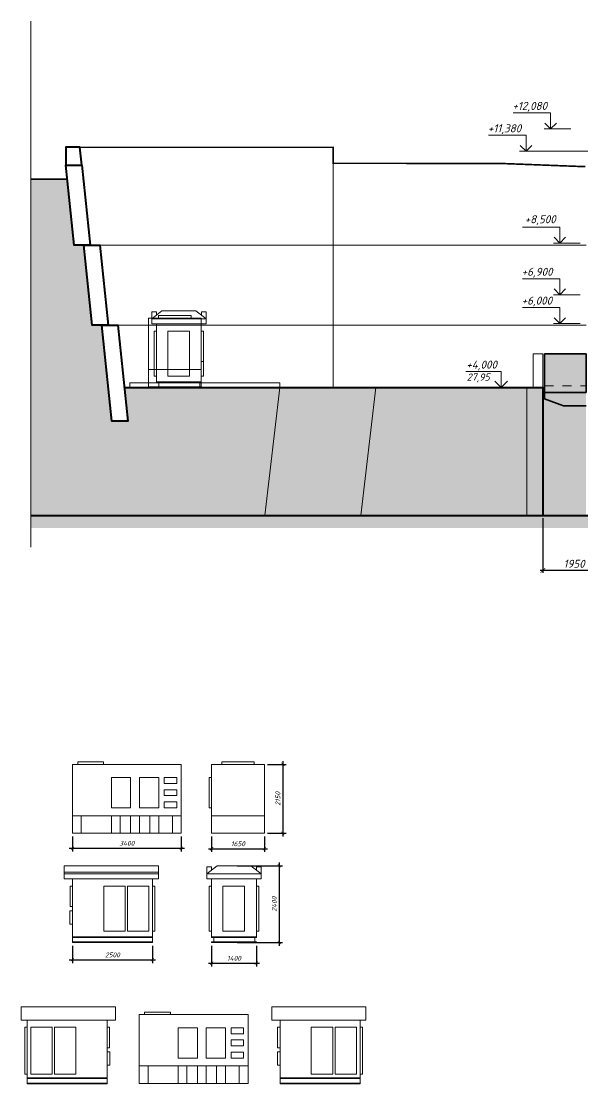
# Model space of a CAD drawing. Header units: millimetres. Extents: x -6419137 to 687965, y -598396 to 179722.
# Drawn here: x 240987 to 258525, y 124026 to 157211 of the extents above; entities that cross this region are included whole.
import ezdxf

# ---------------------------------------------------------------- set-up
doc = ezdxf.new("R2010")
doc.units = ezdxf.units.MM
doc.header["$MEASUREMENT"] = 0
doc.linetypes.add('Штриховая', pattern=[5644.444466, 2822.222233, -2822.222233])
for name, color, linetype, lineweight in [('Вентиляция', 20, 'Continuous', 5), ('подп стены Инжзащита_Ном._пера__99', 7, 'Continuous', 40), ('размеры_Ном._пера__96', 7, 'Continuous', 5), ('стены наруж_Ном._пера__95', 251, 'Continuous', 13), ('чертеж_Ном._пера__91', 250, 'Continuous', 5), ('чертеж_Ном._пера__95', 251, 'Continuous', 13), ('чертеж_Ном._пера__96', 7, 'Continuous', 13), ('чертеж_Ном._пера__98', 7, 'Continuous', 35), ('Штриховка', 7, 'Continuous', 5)]:
    doc.layers.add(name, color=color, linetype=linetype, lineweight=lineweight)
doc.layers.add('стены наруж', color=7, linetype='Continuous')
doc.styles.get("Standard").update_dxf_attribs({"font": 'isocpeui.ttf'})
doc.dimstyles.get("Standard").update_dxf_attribs({"dimtxt": 150, "dimasz": 100, "dimexe": 100, "dimexo": 100, "dimgap": 80, "dimtad": 1, "dimtoh": 1, "dimdec": 0, "dimzin": 0, "dimdsep": 46, "dimtxsty": 'Standard', "dimblk": 'ARCHTICK', "dimblk2": 'ARCHTICK', "dimcen": 0.09, "dimdle": 100, "dimadec": 0, "dimazin": 0, "dimtfac": 1, "dimtdec": 0, "dimtofl": 0, "dimtmove": 0, "dimatfit": 3, "dimfxl": 1, "dimtolj": 1, "dimtzin": 0, "dimarcsym": 0})
doc.dimstyles.new('STEP', dxfattribs={"dimtxt": 200, "dimasz": 150, "dimexe": 80, "dimexo": 80, "dimgap": 80, "dimtad": 1, "dimdec": 0, "dimzin": 0, "dimdsep": 46, "dimtxsty": 'Standard', "dimblk": 'ARCHTICK', "dimcen": 150, "dimdle": 80, "dimadec": 0, "dimazin": 0, "dimtfac": 1, "dimtdec": 0, "dimtofl": 0, "dimtmove": 1, "dimatfit": 3, "dimfxl": 1, "dimtolj": 1, "dimtzin": 0, "dimarcsym": 0})

# ---------------------------------------------------------------- blocks, each defined once
blk = doc.blocks.new('_ArchTick')
at = {"color": 0, "linetype": 'ByBlock', "const_width": 0.15}
blk.add_lwpolyline([(-0.5, -0.5), (0.5, 0.5)], dxfattribs=at)
blk = doc.blocks.new('*D27')
at = {"layer": 'Defpoints', "color": 0, "transparency": 16777216}
for p in [(257279, 141770), (259229, 140776), (257279, 140061)]:
    blk.add_point(p, dxfattribs=at)
at = {"layer": 'размеры_Ном._пера__96', "color": 0, "lineweight": -2, "transparency": 16777216}
for p, q in [((257279, 141690), (257279, 139981)), ((259229, 140696), (259229, 139981)), ((259309, 140061), (257199, 140061))]:
    blk.add_line(p, q, dxfattribs=at)
at = {"layer": 'размеры_Ном._пера__96', "color": 0, "lineweight": -2, "transparency": 16777216, "xscale": 150, "yscale": 150, "zscale": 150, "rotation": 180}
blk.add_blockref('_ArchTick', (257279, 140061), dxfattribs=at)
at = {"layer": 'размеры_Ном._пера__96', "color": 0, "lineweight": -2, "transparency": 16777216, "xscale": 150, "yscale": 150, "zscale": 150}
blk.add_blockref('_ArchTick', (259229, 140061), dxfattribs=at)
at = {"layer": 'размеры_Ном._пера__96', "color": 0, "transparency": 16777216, "insert": (258254, 140266), "char_height": 250, "attachment_point": 5}
blk.add_mtext('\\A1;1950', dxfattribs=at)
blk = doc.blocks.new('A$C75D0169E')
at = {"layer": 'чертеж_Ном._пера__96', "linetype": 'Continuous'}
for p, q in [((-218, 478), (-1315, 478)), ((-218, -22), (-218, 478)), ((414, -22), (-418, -22))]:
    blk.add_line(p, q, dxfattribs=at)
at = {"layer": 'чертеж_Ном._пера__98', "linetype": 'Continuous'}
for q in [(-418, 178), (-18, 178)]:
    blk.add_line((-218, -22), q, dxfattribs=at)
blk = doc.blocks.new('A$C40B03653')
at = {"layer": 'чертеж_Ном._пера__91', "linetype": 'Continuous', "lineweight": 15}
for p, q in [((66, -133), (66, 367)), ((66, 367), (1236, 367)), ((-566, -133), (266, -133))]:
    blk.add_line(p, q, dxfattribs=at)
at = {"layer": 'чертеж_Ном._пера__98', "linetype": 'Continuous'}
for q in [(-114, 47), (246, 47)]:
    blk.add_line((66, -133), q, dxfattribs=at)
blk = doc.blocks.new('A$C5BFF7DAC')
at = {"layer": 'Вентиляция', "color": 8, "true_color": 0x73738c}
for points in [[(-2116, 1514), (-2116, -636), (1284, -636), (1284, 1514)], [(-1950, 1593), (-1141, 1593), (-1141, 1514), (-1950, 1514)], [(-898, 156), (-298, 156), (-298, 1102), (-898, 1102)], [(-22, 156), (578, 156), (578, 1102), (-22, 1102)], [(754, 1102), (1145, 1102), (1145, 916), (754, 916)], [(754, 722), (1145, 722), (1145, 536), (754, 536)], [(754, 156), (1145, 156), (1145, 342), (754, 342)], [(-2116, -91), (1284, -91), (1284, -636), (-2116, -636)], [(-2116, -91), (-1840, -91), (-1840, -636), (-2116, -636)], [(-899, -91), (-623, -91), (-623, -636), (-899, -636)], [(-298, -91), (-22, -91), (-22, -636), (-298, -636)], [(304, -91), (579, -91), (579, -636), (304, -636)], [(1008, -91), (1284, -91), (1284, -636), (1008, -636)]]:
    blk.add_lwpolyline(points, close=True, dxfattribs=at)
blk = doc.blocks.new('A$C13BA161D')
at = {"layer": 'Вентиляция'}
for points in [[(-2340, 1729), (604, 1729), (604, 1320), (-2340, 1320)], [(-2080, 1092), (-2155, 1092), (-2155, 452), (-2080, 452)], [(-1103, 1092), (-432, 1092), (-432, -367), (-1103, -367)], [(-363, 1092), (308, 1092), (308, -367), (-363, -367)], [(420, 1092), (491, 1092), (491, -367), (420, -367)], [(-2080, 324), (-2161, 324), (-2161, -91), (-2080, -91)], [(-2080, -488), (420, -488), (420, -671), (-2080, -671)], [(-2080, -511), (420, -511), (420, -648), (-2080, -648)]]:
    blk.add_lwpolyline(points, close=True, dxfattribs=at)
blk.add_lwpolyline([(-2080, -671), (-2080, 1320), (420, 1320), (420, -671), (-2080, -671)], dxfattribs=at)
blk = doc.blocks.new('*D75')
at = {"layer": 'Defpoints', "color": 0, "transparency": 16777216}
for p in [(247632, 130835), (247632, 128435), (249047, 128435)]:
    blk.add_point(p, dxfattribs=at)
at = {"layer": 'Вентиляция', "color": 0, "lineweight": -2, "transparency": 16777216}
for p, q in [((247732, 130835), (249147, 130835)), ((249047, 130935), (249047, 128335)), ((247732, 128435), (249147, 128435))]:
    blk.add_line(p, q, dxfattribs=at)
at = {"layer": 'Вентиляция', "color": 0, "lineweight": -2, "transparency": 16777216, "xscale": 100, "yscale": 100, "zscale": 100}
for p, rotation in [((249047, 130835), 90), ((249047, 128435), 270)]:
    blk.add_blockref('_ArchTick', p, dxfattribs=dict(at, rotation=rotation))
at = {"layer": 'Вентиляция', "color": 0, "transparency": 16777216, "insert": (248892, 129635), "char_height": 150, "attachment_point": 5, "rotation": 90}
blk.add_mtext('\\A1;2400', dxfattribs=at)
blk = doc.blocks.new('*D76')
at = {"layer": 'Defpoints', "color": 0, "transparency": 16777216}
for p in [(246932, 128435), (248332, 128435), (248332, 127790)]:
    blk.add_point(p, dxfattribs=at)
at = {"layer": 'Вентиляция', "color": 0, "lineweight": -2, "transparency": 16777216}
for p, q in [((246932, 128335), (246932, 127690)), ((248332, 128335), (248332, 127690)), ((246832, 127790), (248432, 127790))]:
    blk.add_line(p, q, dxfattribs=at)
at = {"layer": 'Вентиляция', "color": 0, "lineweight": -2, "transparency": 16777216, "xscale": 100, "yscale": 100, "zscale": 100, "rotation": 180}
blk.add_blockref('_ArchTick', (246932, 127790), dxfattribs=at)
at = {"layer": 'Вентиляция', "color": 0, "lineweight": -2, "transparency": 16777216, "xscale": 100, "yscale": 100, "zscale": 100}
blk.add_blockref('_ArchTick', (248332, 127790), dxfattribs=at)
at = {"layer": 'Вентиляция', "color": 0, "transparency": 16777216, "insert": (247632, 127945), "char_height": 150, "attachment_point": 5}
blk.add_mtext('\\A1;1400', dxfattribs=at)
blk = doc.blocks.new('*D77')
at = {"layer": 'Defpoints', "color": 0, "transparency": 16777216}
for p in [(242585, 128435), (245085, 128435), (245085, 127896)]:
    blk.add_point(p, dxfattribs=at)
at = {"layer": 'Вентиляция', "color": 0, "lineweight": -2, "transparency": 16777216}
for p, q in [((242585, 128335), (242585, 127796)), ((245085, 128335), (245085, 127796)), ((242485, 127896), (245185, 127896))]:
    blk.add_line(p, q, dxfattribs=at)
at = {"layer": 'Вентиляция', "color": 0, "lineweight": -2, "transparency": 16777216, "xscale": 100, "yscale": 100, "zscale": 100, "rotation": 180}
blk.add_blockref('_ArchTick', (242585, 127896), dxfattribs=at)
at = {"layer": 'Вентиляция', "color": 0, "lineweight": -2, "transparency": 16777216, "xscale": 100, "yscale": 100, "zscale": 100}
blk.add_blockref('_ArchTick', (245085, 127896), dxfattribs=at)
at = {"layer": 'Вентиляция', "color": 0, "transparency": 16777216, "insert": (243835, 128051), "char_height": 150, "attachment_point": 5}
blk.add_mtext('\\A1;2500', dxfattribs=at)
blk = doc.blocks.new('*D78')
at = {"layer": 'Defpoints', "color": 0, "transparency": 16777216}
for p in [(248582, 134002), (248582, 131852), (249157, 131852)]:
    blk.add_point(p, dxfattribs=at)
at = {"layer": 'Вентиляция', "color": 0, "lineweight": -2, "transparency": 16777216}
for p, q in [((249157, 134102), (249157, 131752)), ((248682, 134002), (249257, 134002)), ((248682, 131852), (249257, 131852))]:
    blk.add_line(p, q, dxfattribs=at)
at = {"layer": 'Вентиляция', "color": 0, "lineweight": -2, "transparency": 16777216, "xscale": 100, "yscale": 100, "zscale": 100}
for p, rotation in [((249157, 134002), 90), ((249157, 131852), 270)]:
    blk.add_blockref('_ArchTick', p, dxfattribs=dict(at, rotation=rotation))
at = {"layer": 'Вентиляция', "color": 0, "transparency": 16777216, "insert": (249002, 132927), "char_height": 150, "attachment_point": 5, "rotation": 90}
blk.add_mtext('\\A1;2150', dxfattribs=at)
blk = doc.blocks.new('*D79')
at = {"layer": 'Defpoints', "color": 0, "transparency": 16777216}
for p in [(246932, 131852), (248582, 131852), (248582, 131366)]:
    blk.add_point(p, dxfattribs=at)
at = {"layer": 'Вентиляция', "color": 0, "lineweight": -2, "transparency": 16777216}
for p, q in [((246932, 131752), (246932, 131266)), ((248582, 131752), (248582, 131266)), ((246832, 131366), (248682, 131366))]:
    blk.add_line(p, q, dxfattribs=at)
at = {"layer": 'Вентиляция', "color": 0, "lineweight": -2, "transparency": 16777216, "xscale": 100, "yscale": 100, "zscale": 100, "rotation": 180}
blk.add_blockref('_ArchTick', (246932, 131366), dxfattribs=at)
at = {"layer": 'Вентиляция', "color": 0, "lineweight": -2, "transparency": 16777216, "xscale": 100, "yscale": 100, "zscale": 100}
blk.add_blockref('_ArchTick', (248582, 131366), dxfattribs=at)
at = {"layer": 'Вентиляция', "color": 0, "transparency": 16777216, "insert": (247757, 131521), "char_height": 150, "attachment_point": 5}
blk.add_mtext('\\A1;1650', dxfattribs=at)
blk = doc.blocks.new('*D80')
at = {"layer": 'Defpoints', "color": 0, "transparency": 16777216}
for p in [(242585, 131852), (245985, 131852), (245985, 131380)]:
    blk.add_point(p, dxfattribs=at)
at = {"layer": 'Вентиляция', "color": 0, "lineweight": -2, "transparency": 16777216}
for p, q in [((242585, 131752), (242585, 131280)), ((245985, 131752), (245985, 131280)), ((242485, 131380), (246085, 131380))]:
    blk.add_line(p, q, dxfattribs=at)
at = {"layer": 'Вентиляция', "color": 0, "lineweight": -2, "transparency": 16777216, "xscale": 100, "yscale": 100, "zscale": 100, "rotation": 180}
blk.add_blockref('_ArchTick', (242585, 131380), dxfattribs=at)
at = {"layer": 'Вентиляция', "color": 0, "lineweight": -2, "transparency": 16777216, "xscale": 100, "yscale": 100, "zscale": 100}
blk.add_blockref('_ArchTick', (245985, 131380), dxfattribs=at)
at = {"layer": 'Вентиляция', "color": 0, "transparency": 16777216, "insert": (244285, 131535), "char_height": 150, "attachment_point": 5}
blk.add_mtext('\\A1;3400', dxfattribs=at)
blk = doc.blocks.new('A$C0BD42468')
at = {"layer": 'Вентиляция'}
for points in [[(-1078, 561), (-760, 812), (299, 812), (617, 561)], [(-932, 676), (-932, 780), (-1078, 780), (-1078, 561), (-1078, 561)], [(471, 676), (471, 780), (617, 780), (617, 561), (617, 561)]]:
    blk.add_lwpolyline(points, dxfattribs=at)
for points in [[(-1078, 403), (617, 403), (617, 561), (-1078, 561)], [(-930, -1406), (470, -1406), (470, 403), (-930, 403)], [(-1002, 174), (-930, 174), (-930, -1235), (-1002, -1235)], [(-574, 174), (97, 174), (97, -1235), (-574, -1235)], [(470, 174), (541, 174), (541, -1235), (470, -1235)], [(-930, -1426), (470, -1426), (470, -1406), (-930, -1406)], [(-930, -1588), (470, -1588), (470, -1568), (-930, -1568)], [(419, -1406), (-855, -1406), (-855, -1588), (419, -1588)]]:
    blk.add_lwpolyline(points, close=True, dxfattribs=at)
blk = doc.blocks.new('A$C0C91226E')
at = {"layer": 'Вентиляция', "color": 8, "true_color": 0x73738c}
for points in [[(-718, -934), (932, -934), (932, 1216), (-718, 1216)], [(-402, 1295), (616, 1295), (616, 1216), (-402, 1216)], [(-791, 804), (-718, 804), (-718, -142), (-791, -142)], [(-718, -934), (932, -934), (932, -388), (-718, -388)]]:
    blk.add_lwpolyline(points, close=True, dxfattribs=at)

msp = doc.modelspace()

# ---------------------------------------------------------------- hatches: boundary and pattern name
at = {"layer": 'стены наруж'}
h = msp.add_hatch(color=256, dxfattribs=at)
h.dxf.hatch_style = 1
h.set_gradient(color1=(44, 89, 44), color2=(219, 228, 205), rotation=270, tint=1)
h.paths.add_polyline_path([(242940.2, 150219.8), (242640.2, 150219.8), (242424, 152276.7), (241287.3, 152276.7), (241287.3, 145766.3), (243708, 145768.9), (243503, 147719.8), (243203, 147719.8)])
h = msp.add_hatch(color=256, dxfattribs=at)
h.dxf.hatch_style = 1
h.set_gradient(color1=(179, 178, 168), color2=(248, 250, 245), rotation=270, tint=1, name='CURVED')
h.paths.add_polyline_path([(257328.6, 145419.8), (257928.6, 145198), (258628.6, 145198), (258628.6, 146819.8), (257328.6, 146819.8)])
h = msp.add_hatch(color=256, dxfattribs=at)
h.dxf.hatch_style = 1
h.set_gradient(color1=(44, 89, 44), color2=(219, 228, 205), rotation=270, tint=1)
h.paths.add_polyline_path([(252059.4, 145769.8), (251597, 141769.8), (257278.6, 141769.8), (257278.6, 145769.8)])
h.paths.add_polyline_path([(244207.9, 145769.8), (244318.3, 144719.8), (243818.3, 144719.8), (243707.9, 145769.8), (241287.3, 145769.8), (241287.3, 141769.8), (248597, 141769.8), (249059.4, 145769.8)])
h = msp.add_hatch(color=256, dxfattribs=at)
h.dxf.hatch_style = 1
h.set_gradient(color1=(214, 216, 225), color2=(248, 250, 245), rotation=270, tint=1, name='INVHEMISPHERICAL')
h.paths.add_polyline_path([(257278.6, 145619.8), (257278.6, 141769.8), (258628.6, 141769.8), (258628.6, 145619.8)])
at = {"layer": 'стены наруж_Ном._пера__95', "true_color": 0x33201a}
h = msp.add_hatch(color=19, dxfattribs=at)
h.dxf.hatch_style = 1
h.paths.add_polyline_path([(338586.2, 141769.8), (241287.3, 141769.8), (241287.3, 141382.3), (338586.2, 141382.3)])
at = {"layer": 'Штриховка'}
h = msp.add_hatch(color=34, dxfattribs=at)
h.dxf.hatch_style = 1
h.set_gradient(color1=(214, 216, 225), color2=(132, 107, 92), rotation=90, tint=1)
h.paths.add_polyline_path([(249061.8, 145769.8), (248597, 141769.8), (251597, 141769.8), (252059.4, 145769.8)])

# ---------------------------------------------------------------- linework, layer by layer
at = {"color": 0}
msp.add_line((243140.2, 150219.8), (243440.2, 150219.8), dxfattribs=at)
at = {"layer": 'Вентиляция', "color": 8, "true_color": 0x73738c}
for points in [[(242751, 134081.4), (243560.4, 134081.4), (243560.4, 134002.3), (242751, 134002.3)], [(247248.3, 134081.4), (248265.9, 134081.4), (248265.9, 134002.3), (247248.3, 134002.3)], [(242585.4, 134002.3), (242585.4, 131852.3), (245985.4, 131852.3), (245985.4, 134002.3)], [(246932.1, 131852.3), (248582.1, 131852.3), (248582.1, 134002.3), (246932.1, 134002.3)], [(243803.3, 132644.4), (244403.5, 132644.4), (244403.5, 133590.3), (243803.3, 133590.3)], [(244679.2, 132644.4), (245279.5, 132644.4), (245279.5, 133590.3), (244679.2, 133590.3)], [(245455, 133590.3), (245846.4, 133590.3), (245846.4, 133404.2), (245455, 133404.2)], [(246858.9, 133590.3), (246932.1, 133590.3), (246932.1, 132644.4), (246858.9, 132644.4)], [(245455, 133210.4), (245846.4, 133210.4), (245846.4, 133024.3), (245455, 133024.3)], [(245455, 132644.4), (245846.4, 132644.4), (245846.4, 132830.5), (245455, 132830.5)], [(242585.4, 132397.6), (245985.4, 132397.6), (245985.4, 131852.3), (242585.4, 131852.3)], [(242585.4, 132397.6), (242861.1, 132397.6), (242861.1, 131852.3), (242585.4, 131852.3)], [(243802, 132397.6), (244077.8, 132397.6), (244077.8, 131852.3), (243802, 131852.3)], [(244403.5, 132397.6), (244679.2, 132397.6), (244679.2, 131852.3), (244403.5, 131852.3)], [(245004.9, 132397.6), (245280.6, 132397.6), (245280.6, 131852.3), (245004.9, 131852.3)], [(245709.6, 132397.6), (245985.4, 132397.6), (245985.4, 131852.3), (245709.6, 131852.3)], [(246932.1, 131852.3), (248582.1, 131852.3), (248582.1, 132397.6), (246932.1, 132397.6)]]:
    msp.add_lwpolyline(points, close=True, dxfattribs=at)
at = {"layer": 'Вентиляция'}
for points in [[(242325.5, 130834.9), (245268.7, 130834.9), (245268.7, 130425.8), (242325.5, 130425.8)], [(242325.5, 130630.3), (245268.7, 130630.3), (245268.7, 130584.2), (242325.5, 130584.2)], [(246784.8, 130425.8), (248479.4, 130425.8), (248479.4, 130584.2), (246784.8, 130584.2)], [(246932.1, 128617.1), (248332.1, 128617.1), (248332.1, 130425.8), (246932.1, 130425.8)], [(242585.4, 130197.5), (242510.3, 130197.5), (242510.3, 129557.8), (242585.4, 129557.8)], [(243562.4, 130197.5), (244233.5, 130197.5), (244233.5, 128788.2), (243562.4, 128788.2)], [(244301.8, 130197.5), (244972.9, 130197.5), (244972.9, 128788.2), (244301.8, 128788.2)], [(245085.4, 130197.5), (245156.5, 130197.5), (245156.5, 128788.2), (245085.4, 128788.2)], [(246861, 130197.5), (246932.1, 130197.5), (246932.1, 128788.2), (246861, 128788.2)], [(247288.1, 130197.5), (247959.2, 130197.5), (247959.2, 128788.2), (247288.1, 128788.2)], [(248332.1, 130197.5), (248403.2, 130197.5), (248403.2, 128788.2), (248332.1, 128788.2)], [(242585.4, 129430), (242503.7, 129430), (242503.7, 129014.5), (242585.4, 129014.5)], [(242585.4, 128617.1), (245085.4, 128617.1), (245085.4, 128434.9), (242585.4, 128434.9)], [(242585.4, 128594.5), (245085.4, 128594.5), (245085.4, 128457.5), (242585.4, 128457.5)], [(246932.1, 128597.1), (248332.1, 128597.1), (248332.1, 128617.1), (246932.1, 128617.1)], [(246932.1, 128434.9), (248332.1, 128434.9), (248332.1, 128454.9), (246932.1, 128454.9)], [(248281.3, 128617.1), (247007.4, 128617.1), (247007.4, 128434.9), (248281.3, 128434.9)]]:
    msp.add_lwpolyline(points, close=True, dxfattribs=at)
for points in [[(246784.8, 130584.2), (247102.3, 130834.9), (248161.9, 130834.9), (248479.4, 130584.2)], [(246930.7, 130699.4), (246930.7, 130803.2), (246784.8, 130803.2), (246784.8, 130584.2), (246784.8, 130584.2)], [(248333.5, 130699.4), (248333.5, 130803.2), (248479.4, 130803.2), (248479.4, 130584.2), (248479.4, 130584.2)], [(242585.4, 128434.9), (242585.4, 130425.8), (245085.4, 130425.8), (245085.4, 128434.9), (242585.4, 128434.9)]]:
    msp.add_lwpolyline(points, dxfattribs=at)
at = {"layer": 'подп стены Инжзащита_Ном._пера__99', "color": 251, "linetype": 'Continuous', "true_color": 0x666666, "flags": 128}
msp.add_lwpolyline([(242377.4, 152719.8), (242877.4, 152719.8), (242819.3, 153273.1), (242377.4, 153273.1)], close=True, dxfattribs=at)
at = {"layer": 'подп стены Инжзащита_Ном._пера__99', "linetype": 'Continuous', "flags": 128}
for points in [[(242377.4, 152719.8), (242877.4, 152719.8), (243140.2, 150219.8), (242640.2, 150219.8), (242377.4, 152719.8)], [(242940.2, 150219.8), (243440.2, 150219.8), (243703, 147719.8), (243203, 147719.8), (242940.2, 150219.8)], [(243503, 147719.8), (244003, 147719.8), (244318.3, 144719.8), (243818.3, 144719.8), (243503, 147719.8)]]:
    msp.add_lwpolyline(points, dxfattribs=at)
at = {"layer": 'подп стены Инжзащита_Ном._пера__99'}
for points in [[(244207.9, 145769.8), (252059.4, 145769.8)], [(250846.4, 145769.8), (257278.6, 145769.8), (257278.6, 141769.8)]]:
    msp.add_lwpolyline(points, dxfattribs=at)
at = {"layer": 'подп стены Инжзащита_Ном._пера__99', "lineweight": 5}
msp.add_lwpolyline([(256778.6, 145769.8), (256778.6, 141769.8)], dxfattribs=at)
at = {"layer": 'подп стены Инжзащита_Ном._пера__99', "color": 251}
msp.add_lwpolyline([(241287.3, 141769.8), (338560.3, 141769.8)], dxfattribs=at)
at = {"layer": 'стены наруж_Ном._пера__95'}
msp.add_lwpolyline([(241287.3, 140783.3), (241287.3, 157210.7)], dxfattribs=at)
at = {"layer": 'стены наруж_Ном._пера__95', "color": 34, "lineweight": 5, "ltscale": 0.05}
for points in [[(250729.2, 152773.1), (250729.2, 145769.8)], [(243440.2, 150219.8), (258628.6, 150219.8)], [(244003, 147719.8), (258628.6, 147719.8)]]:
    msp.add_lwpolyline(points, dxfattribs=at)
at = {"layer": 'чертеж_Ном._пера__95', "color": 30, "linetype": 'Штриховая', "lineweight": 0, "ltscale": 0.1}
msp.add_lwpolyline([(257328.6, 145819.8), (258628.6, 145819.8), (258628.6, 145619.8), (257328.6, 145619.8)], close=True, dxfattribs=at)
at = {"layer": 'чертеж_Ном._пера__96', "color": 18, "true_color": 0x5c0000, "const_width": 50}
for points in [[(258608.6, 152675), (258443.1, 152675), (255936, 152770.8), (250729.2, 152773.1), (250729.2, 153273.1), (242819.3, 153273.1)], [(242424, 152276.7), (241287.3, 152276.7)]]:
    msp.add_lwpolyline(points, dxfattribs=at)
at = {"layer": 'чертеж_Ном._пера__96'}
for points in [[(259248.6, 153149.8), (256752.5, 153149.8)], [(256778.6, 141769.8), (256778.6, 145769.8), (256978.6, 145769.8), (256978.6, 146819.8), (257278.6, 146819.8), (257278.6, 141769.8)], [(249059.4, 145769.8), (249059.4, 145919.8), (244380.2, 145919.8), (244380.2, 145769.8)], [(249059.4, 145769.8), (248597, 141769.8)], [(252059.4, 145769.8), (251597, 141769.8)]]:
    msp.add_lwpolyline(points, dxfattribs=at)
at = {"layer": 'чертеж_Ном._пера__98'}
msp.add_lwpolyline([(257328.6, 146819.8), (258628.6, 146819.8), (258628.6, 145619.8), (257328.6, 145619.8)], close=True, dxfattribs=at)
msp.add_lwpolyline([(257328.6, 145619.8), (257328.6, 145419.8), (257928.6, 145198), (258628.6, 145198)], dxfattribs=at)

# ---------------------------------------------------------------- block references
at = {"layer": 'Вентиляция', "xscale": -1}
for name, p in [('A$C0C91226E', (245892.7, 146723.5)), ('A$C13BA161D', (241590.6, 124696.9))]:
    msp.add_blockref(name, p, dxfattribs=at)
at = {"layer": 'Вентиляция'}
for name, p in [('A$C0BD42468', (246140.9, 147358.1)), ('A$C5BFF7DAC', (246786.2, 124671.7)), ('A$C13BA161D', (251150, 124696.9))]:
    msp.add_blockref(name, p, dxfattribs=at)
at = {"layer": 'чертеж_Ном._пера__96', "xscale": -1}
for p in [(257586.9, 153982.6), (256820.4, 153282.6), (257875.9, 150417.1), (257875.9, 148802.6), (257875.9, 147902.6)]:
    msp.add_blockref('A$C40B03653', p, dxfattribs=at)
at = {"layer": 'чертеж_Ном._пера__96', "color": 30}
msp.add_blockref('A$C75D0169E', (256193.2, 145791.4), dxfattribs=at)

# ---------------------------------------------------------------- texts
at = {"layer": 'чертеж_Ном._пера__96', "char_height": 250}
for s, insert, attachment_point in [('+12,080{\\A1;\\H0.66x;\\S^  ;}', (256328.4, 154382.8), 7), ('+11,380{\\A1;\\H0.66x;\\S^  ;}', (255561.9, 153682.8), 7), ('+8,500{\\A1;\\H0.66x;\\S^  ;}', (256712.1, 150842.6), 7), ('+6,900{\\A1;\\H0.66x;\\S^  ;}', (256617.5, 149202.8), 7), ('+6,000{\\A1;\\H0.66x;\\S^  ;}', (256617.5, 148302.8), 7), ('+4,000{\\A1;\\H0.66x;\\S^  ;}', (255962.1, 146303.3), 9)]:
    msp.add_mtext(s, dxfattribs=dict(at, insert=insert, attachment_point=attachment_point))
at = {"layer": 'чертеж_Ном._пера__96', "color": 14, "insert": (255725.3, 145932.8), "char_height": 225, "attachment_point": 9}
msp.add_mtext('27,95{\\A1;\\H0.66x;\\S^  ;}', dxfattribs=at)

# ---------------------------------------------------------------- dimensions: what is measured, and where the dimension line sits
at = {"layer": 'Вентиляция'}
for base, p1, p2, picture, middle in [((249157, 131852.3), (248582.1, 134002.3), (248582.1, 131852.3), '*D78', (249002, 132927.3)), ((249046.8, 128434.9), (247632.1, 130834.9), (247632.1, 128434.9), '*D75', (248891.8, 129634.9))]:
    dim = msp.add_linear_dim(base=base, p1=p1, p2=p2, angle=90, dimstyle='Standard', dxfattribs=at)
    dim.commit()
    dim.dimension.update_dxf_attribs({"geometry": picture, "text_midpoint": middle})
for base, p1, p2, picture, middle in [((245985.4, 131379.5), (242585.4, 131852.3), (245985.4, 131852.3), '*D80', (244285.4, 131534.5)), ((248582.1, 131365.8), (246932.1, 131852.3), (248582.1, 131852.3), '*D79', (247757.1, 131520.8)), ((245085.4, 127895.5), (242585.4, 128434.9), (245085.4, 128434.9), '*D77', (243835.4, 128050.5)), ((248332.1, 127790), (246932.1, 128434.9), (248332.1, 128434.9), '*D76', (247632.1, 127945))]:
    dim = msp.add_linear_dim(base=base, p1=p1, p2=p2, dimstyle='Standard', dxfattribs=at)
    dim.commit()
    dim.dimension.update_dxf_attribs({"geometry": picture, "text_midpoint": middle})
at = {"layer": 'размеры_Ном._пера__96'}
dim = msp.add_linear_dim(base=(257278.6, 140061.4), p1=(259228.6, 140776), p2=(257278.6, 141769.8), dimstyle='STEP', override={"dimtxt": 250}, dxfattribs=at)
dim.commit()
dim.dimension.update_dxf_attribs({"geometry": '*D27', "text_midpoint": (258253.6, 140266.4)})

doc.saveas('drawing.dxf')
